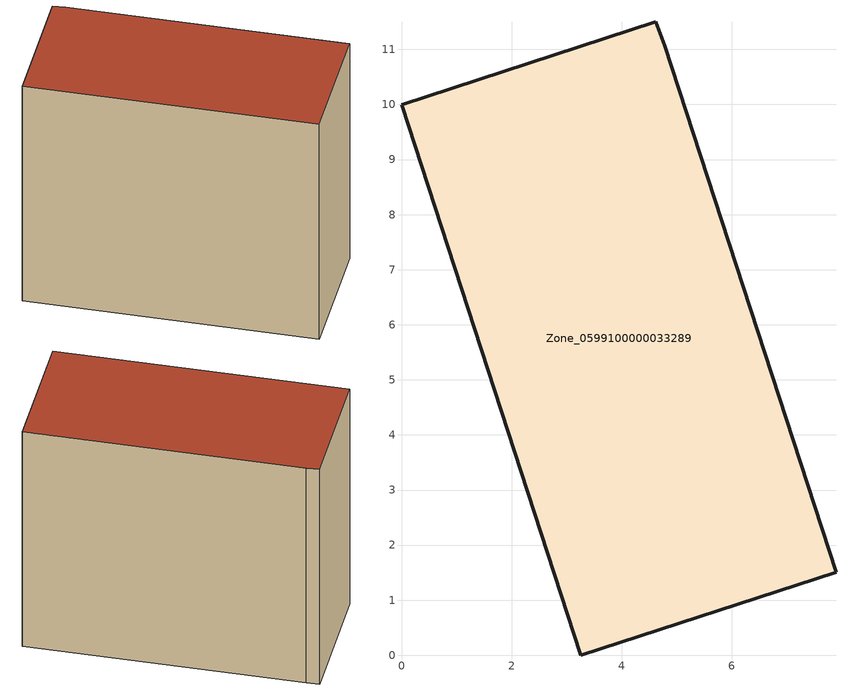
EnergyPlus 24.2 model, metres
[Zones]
Zone_0599100000033289
 floor ground (C_G): 4.62,11.5 4.78,11.07 7.89,1.51 3.26,0 0,10 z0.39
 wall outside (C_F): 3.26,0 7.89,1.51 4.78,11.07 4.62,11.5 0,10 3.26,0 z0.39:9.53
 roof outside (C_R): 0,10 3.26,0 7.89,1.51 4.78,11.07 4.62,11.5 z9.53
[BUILDING]
Pand.0599100000033289: North Axis=0; Terrain=City; Loads Convergence Tolerance Value=0.04; Temperature Convergence Tolerance Value=0.4; Solar Distribution=FullExterior; Maximum Number of Warmup Days=25; Minimum Number of Warmup Days=1
[Site:Location]
Rotterdam.The.Hague.AP_ZH_NLD Design_Conditions: Latitude=51.96; Longitude=4.45; Time Zone=1; Elevation=-4.5
[SITE:GROUNDTEMPERATURE:BUILDINGSURFACE]
18, 18, 18, 18, 18, 18, 18, 18, 18, 18, 18, 18
[MATERIAL] Thermal Absorptance=0.9; Solar Absorptance=0.7; Visible Absorptance=0.7
Name | Roughness | Thickness | Conductivity | Density | Specific Heat
G.TI.1992-2005 | MediumSmooth | 0.15 | 0.06 | 540 | 1210
F.TI.1992-2005 | Rough | 0.3 | 0.12 | 1920 | 840
R.TI.1992-2005 | MediumRough | 0.2 | 0.08 | 1500 | 1000
[CONSTRUCTION]
C_G: G.TI.1992-2005
C_F: F.TI.1992-2005
C_R: R.TI.1992-2005
[ZONE]
Zone_0599100000033289: Type=1; Multiplier=1; Ceiling Height=Autocalculate; Volume=Autocalculate; Floor Area=autocalculate; Part of Total Floor Area=Yes
[ZONEINFILTRATION:DESIGNFLOWRATE]
Infil_Zone_0599100000033289: Zone or ZoneList or Space or SpaceList=Zone_0599100000033289; Schedule=AlwaysOn; Design Flow Rate Calculation Method=Flow/Area; Flow Rate per Floor Area=0.0015; Constant Term Coefficient=1; Temperature Term Coefficient=0; Velocity Term Coefficient=0; Velocity Squared Term Coefficient=0
[HVACTEMPLATE:ZONE:IDEALLOADSAIRSYSTEM]
Zone_0599100000033289: Maximum Heating Supply Air Temperature=50; Minimum Cooling Supply Air Temperature=13; Maximum Heating Supply Air Humidity Ratio=0.0156; Minimum Cooling Supply Air Humidity Ratio=0.0077; Heating Limit=NoLimit; Cooling Limit=NoLimit; Dehumidification Control Type=ConstantSensibleHeatRatio; Cooling Sensible Heat Ratio=0.7; Dehumidification Setpoint=60; Humidification Control Type=None; Humidification Setpoint=30; Outdoor Air Method=None; Outdoor Air Flow Rate per Person=0.00944; Outdoor Air Flow Rate per Zone Floor Area=0; Outdoor Air Flow Rate per Zone=0; Demand Controlled Ventilation Type=None; Outdoor Air Economizer Type=NoEconomizer; Heat Recovery Type=None; Sensible Heat Recovery Effectiveness=0.7; Latent Heat Recovery Effectiveness=0.65
[ZONECONTROL:THERMOSTAT]
ThermostatControl_Zone_0599100000033289: Zone or ZoneList=Zone_0599100000033289; Control Type Schedule=DualSetpointControlType; Control 1=Thermostat_Zone_0599100000033289; Temperature Difference Between Cutout And Setpoint=0
[THERMOSTATSETPOINT:DUALSETPOINT]
Thermostat_Zone_0599100000033289: Heating Setpoint Temperature Schedule=HeatingSetpoint_Zone_0599100000033289; Cooling Setpoint Temperature Schedule=CoolingSetpoint_Zone_0599100000033289
[SCHEDULE:COMPACT]
HeatingSetpoint_Zone_0599100000033289: Through: 12/31, For: AllDays, Until: 24:00, 21
CoolingSetpoint_Zone_0599100000033289: Through: 12/31, For: AllDays, Until: 24:00, 24
DualSetpointControlType: Through: 12/31, For: AllDays, Until: 24:00, 4
AlwaysOn: Through: 12/31, For: AllDays, Until: 24:00, 1
